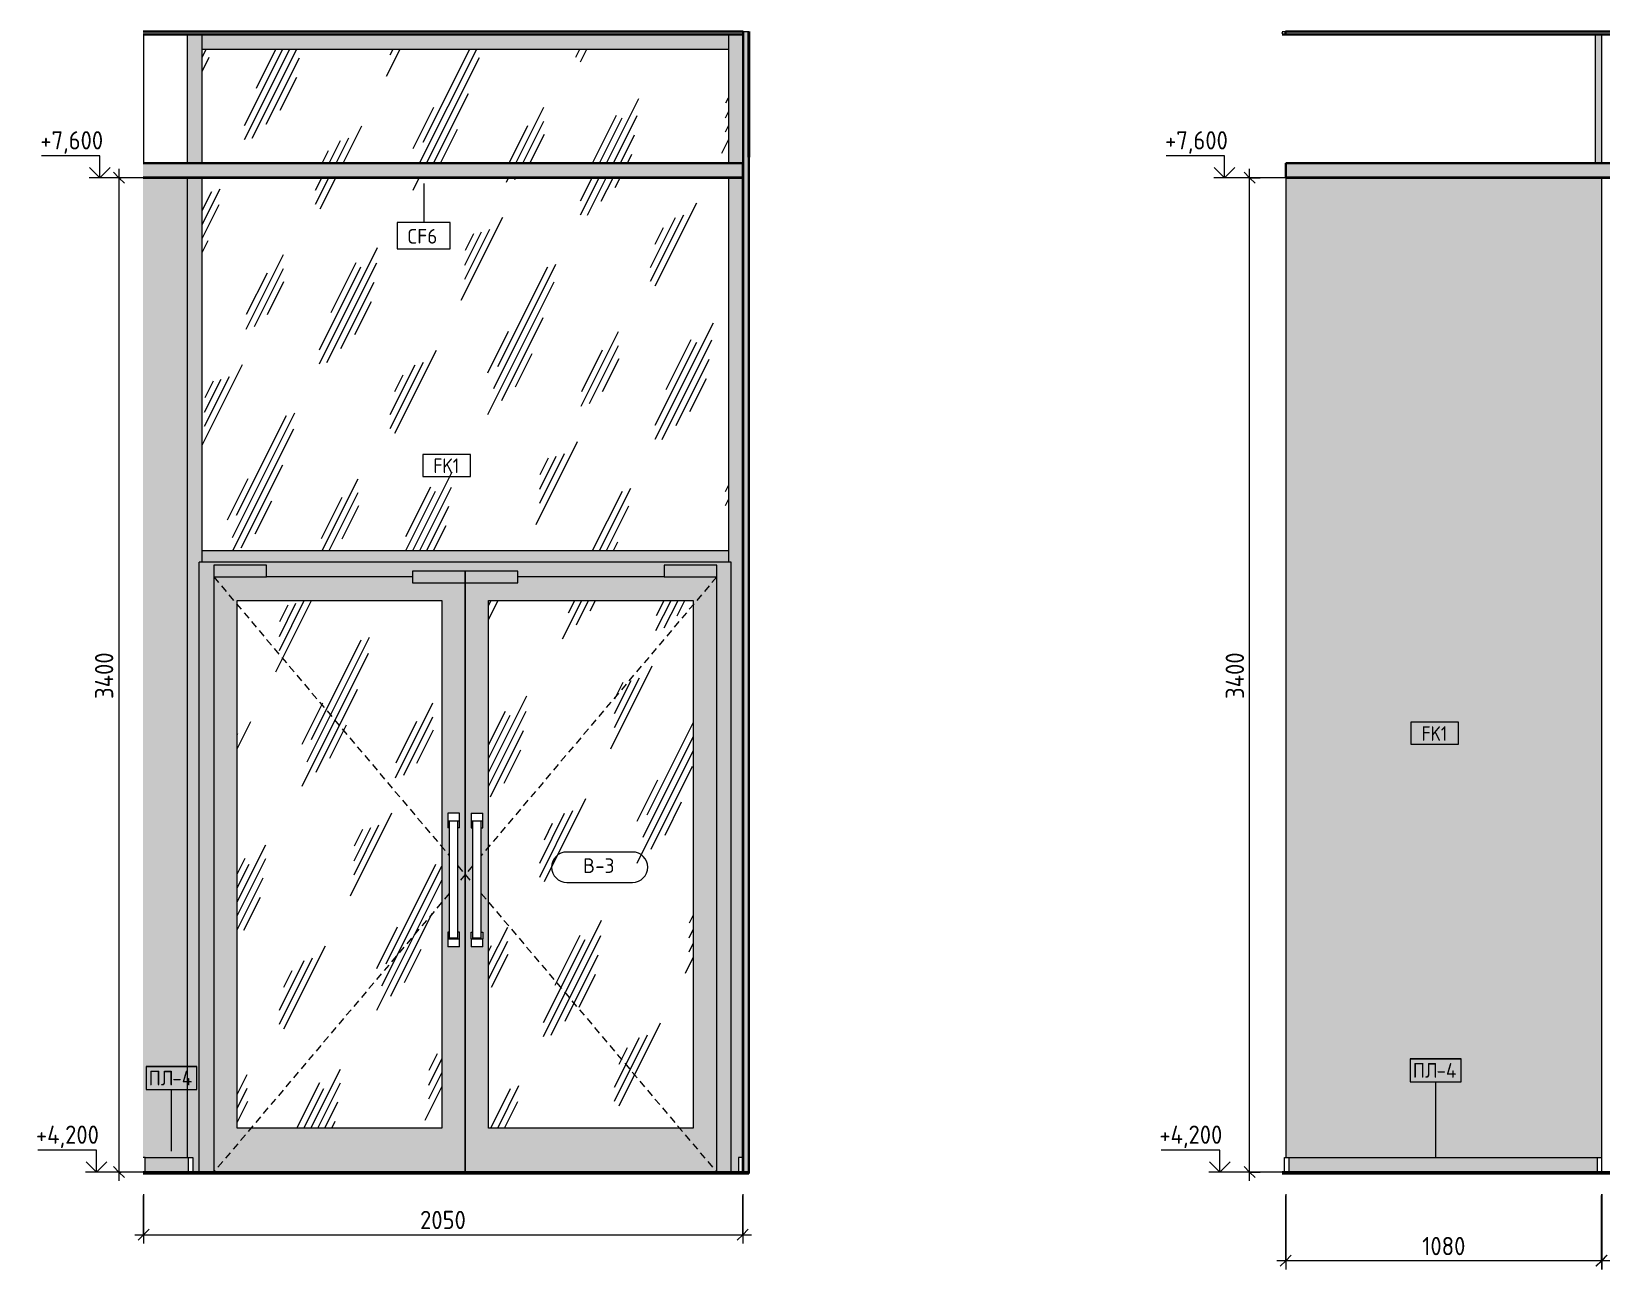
# Model space of a CAD drawing. Header units: millimetres. Extents: x 81971 to 140149, y -1987 to 13800.
# Drawn here: x 114543 to 119914, y 3867 to 8100 of the extents above; entities that cross this region are included whole.
import ezdxf

# ---------------------------------------------------------------- set-up
doc = ezdxf.new("R2010")
doc.units = ezdxf.units.MM
doc.linetypes.add('200_ШТРИХ_ш1п0_6_', pattern=[40, 25, -15])
for name, color, linetype, lineweight in [('A-ANNO-DIMS', 7, 'Continuous', 9), ('A-ANNO-DIMS-25', 7, 'Continuous', 9), ('A-CLNG-IDEN', 7, 'Continuous', 9), ('A-DOOR', 7, 'Continuous', 9), ('A-DOOR-4', 7, '200_ШТРИХ_ш1п0_6_', 9), ('A-DOOR-IDEN', 7, 'Continuous', 9), ('A-FLOR', 7, 'Continuous', 9), ('A-GENM', 7, 'Continuous', 9), ('A-GENM-IDEN', 7, 'Continuous', 9), ('A-GLAZ-CURT', 7, 'Continuous', 9), ('A-GLAZ-CWMG', 7, 'Continuous', 9), ('A-WALL-IDEN', 7, 'Continuous', 9), ('A-WALL-PATT', 7, 'Continuous', 9), ('G-ANNO-DIMS', 7, 'Continuous', 9), ('G-ANNO-DIMS-1', 7, 'Continuous', 20), ('I-WALL', 7, 'Continuous', 9)]:
    doc.layers.add(name, color=color, linetype=linetype, lineweight=lineweight)
for name, color, linetype, lineweight, true_color in [('A-CLNG-1', 7, 'Continuous', 9, 0x787878), ('A-CLNG-FNSH-1', 7, 'Continuous', 30, 0x3c3c3c), ('A-FLOR-FNSH-1', 7, 'Continuous', 30, 0x3c3c3c), ('A-FLOR-FNSH-2', 7, 'Continuous', 40, 0x3c3c3c), ('A-WALL-5', 7, 'Continuous', 30, 0x3c3c3c), ('A-WALL-FNSH-3', 7, 'Continuous', 30, 0x3c3c3c), ('I-WALL-1', 7, 'Continuous', 9, 0x787878)]:
    doc.layers.add(name, color=color, linetype=linetype, lineweight=lineweight, true_color=true_color)
doc.styles.add('GOST Common_1', font='GOST_Common.ttf', dxfattribs={"width": 0.9, "height": 50})
doc.styles.add('GOST Common_2', font='GOST_Common.ttf', dxfattribs={"height": 50})
doc.styles.add('ISOCPEUR_1', font='isocpeur.ttf', dxfattribs={"width": 0.9, "height": 62.5})
doc.dimstyles.new('ISO-2_5_0_9К_БОЛЬШОЙ_1', dxfattribs={"dimscale": 304.8, "dimtxt": 62.248823, "dimasz": 0.123031, "dimexe": 0.098425, "dimexo": 0.246063, "dimgap": 0, "dimtad": 1, "dimdec": 0, "dimrnd": 10, "dimzin": 0, "dimdsep": 46, "dimtxsty": 'ISOCPEUR_1', "dimblk1": 'OBLIQUE', "dimblk2": 'OBLIQUE', "dimsah": 1, "dimcen": 0.09, "dimdle": 0.098425, "dimazin": 0, "dimtfac": 1, "dimtdec": 4, "dimtix": 1, "dimtmove": 0, "dimatfit": 3, "dimfxl": 1, "dimtvp": 1, "dimtolj": 1, "dimtzin": 0, "dimarcsym": 2})
pattern_1 = [(63.435, (-12157.75, 31.75), (-255.583, 766.747), [317.5, -190.5, 317.5, -190.5, -403.903]), (63.435, (-12157.75, 31.75), (-255.583, 766.747), [-1016, 127, -276.903]), (63.435, (-12173.6, 47.6), (-255.583, 766.747), [254, -317.5, 190.5, -190.5, -467.403]), (63.435, (-12173.6, 47.6), (-255.583, 766.747), [-952.5, 222.25, -245.153]), (63.435, (-12173.6, 95.25), (-255.583, 766.747), [190.5, -381, 127, -190.5, -530.903]), (63.435, (-12173.6, 95.25), (-255.583, 766.747), [-889, 285.75, -245.153]), (63.435, (-12126, 47.6), (-255.583, 766.747), [190.5, -381, 158.75, -6404.65]), (63.435, (-12078.4, 95.25), (-255.583, 766.747), [95.25, -476.25, 63.5, -6499.9]), (63.435, (-12157.75, 174.6), (-255.583, 766.747), [63.5, -476.25, 63.5, -254, -562.653]), (63.435, (-12157.75, 174.6), (-255.583, 766.747), [-857.25, 158.75, -403.903]), (63.435, (-11872, 127), (-255.583, 766.747), [317.5, -476.25, 381, -251.503]), (63.435, (-11872, 79.4), (-255.583, 766.747), [444.5, -317.5, 476.25, -188.003]), (63.435, (-11840.25, 95.25), (-255.583, 766.747), [508, -254, 381, -276.903]), (63.435, (-11792.6, 142.9), (-255.583, 766.747), [317.5, -444.5, 254, -403.903]), (63.435, (-11840.25, 238.1), (-255.583, 766.747), [158.75, -635, 190.5, -435.653]), (63.435, (-11745, 190.5), (-255.583, 766.747), [127, -635, 127, -530.903])]

# ---------------------------------------------------------------- blocks, each defined once
blk = doc.blocks.new('Плинтус - Плинтус светлый _сад_-32863655-Развертки 2_51-2')
at = {"layer": 'A-GENM'}
for p, q in [((-13385, 4250), (-13392.1, 4250)), ((-13385, 4200), (-13385, 4250)), ((-13392.1, 4200), (-13385, 4200))]:
    blk.add_line(p, q, dxfattribs=at)
blk = doc.blocks.new('Плинтус - Плинтус светлый _сад_-32863657-Развертки 2_51-2')
at = {"layer": 'A-GENM'}
blk.add_hatch(color=256, dxfattribs=at).paths.add_polyline_path([(-13236.2, 4200), (-13236.2, 4250), (-13385, 4250), (-13385, 4200), (-13240, 4200)])
for p, q in [((-13385, 4250), (-13236.2, 4250)), ((-13236.2, 4250), (-13221.2, 4250)), ((-13236.2, 4200), (-13236.2, 4250)), ((-13221.2, 4250), (-13221.2, 4200))]:
    blk.add_line(p, q, dxfattribs=at)
blk = doc.blocks.new('Плинтус - Плинтус светлый _сад_-32863659-Развертки 2_51-2')
at = {"layer": 'A-GENM'}
for p, q in [((-11340, 4250), (-11355, 4250)), ((-11355, 4250), (-11355, 4200)), ((-11340, 4200), (-11340, 4250)), ((-11355, 4200), (-11340, 4200))]:
    blk.add_line(p, q, dxfattribs=at)
blk = doc.blocks.new('Дверь_Витражная_остекление_ - ВВ-7 остекление-32349468-Развертки 2_51-2')
at = {"layer": 'A-DOOR'}
for points in [[(-11430, 4200), (-11380, 4200), (-11380, 6285), (-13200, 6285), (-13200, 4200), (-13150, 4200), (-13150, 6275), (-12970, 6275), (-12970, 6235), (-12470, 6235), (-12470, 6255), (-12110, 6255), (-12110, 6235), (-11610, 6235), (-11610, 6275), (-11430, 6275), (-11430, 4350)], [(-12970, 6235), (-12970, 6275), (-13150, 6275), (-13150, 6235), (-13070, 6235)], [(-12356, 6215), (-12290, 6215), (-12290, 6255), (-12470, 6255), (-12470, 6215), (-12370, 6215)], [(-12110, 6215), (-12110, 6255), (-12290, 6255), (-12290, 6215), (-12210, 6215)], [(-11610, 6235), (-11430, 6235), (-11430, 6275), (-11610, 6275)]]:
    blk.add_hatch(color=256, dxfattribs=at).paths.add_polyline_path(points)
h = blk.add_hatch(color=256, dxfattribs=at)
h.paths.add_polyline_path([(-13139.6, 4202), (-12290, 4202), (-12290, 6215), (-12470, 6215), (-12470, 6235), (-13150, 6235), (-13150, 4202), (-13148.9, 4202)])
h.paths.add_polyline_path([(-12370, 4350), (-13070, 4350), (-13070, 6155), (-12370, 6155), (-12370, 4682.9)])
h.paths.add_polyline_path([(-12350, 4970), (-12350, 5020), (-12345, 5020), (-12345, 5377.5), (-12350, 5377.5), (-12350, 5427.5), (-12310, 5427.5), (-12310, 5377.5), (-12315, 5377.5), (-12315, 5020), (-12310, 5020), (-12310, 4970), (-12349.3, 4970)])
h = blk.add_hatch(color=256, dxfattribs=at)
h.paths.add_polyline_path([(-11430, 4200), (-11430, 6235), (-12110, 6235), (-12110, 6215), (-12290, 6215), (-12290, 4202), (-11481.2, 4202), (-11481.2, 4200)])
h.paths.add_polyline_path([(-11838, 4350), (-12210, 4350), (-12210, 6155), (-11510, 6155), (-11510, 4350)])
h.paths.add_polyline_path([(-12270, 4970), (-12270, 5020), (-12265, 5020), (-12265, 5377.5), (-12270, 5377.5), (-12270, 5427.5), (-12230, 5427.5), (-12230, 5377.5), (-12235, 5377.5), (-12235, 5020), (-12230, 5020), (-12230, 4970), (-12269.3, 4970)])
h = blk.add_hatch(dxfattribs=at)
h.set_pattern_fill('FP_21', color=256, style=0, pattern_type=2)
h.set_pattern_definition(pattern_1)
h.paths.add_polyline_path([(-12615, 4350), (-12370, 4350), (-12370, 6155), (-13070, 6155), (-13070, 4350), (-12874.1, 4350)])
h = blk.add_hatch(dxfattribs=at)
h.set_pattern_fill('FP_21', color=256, style=0, pattern_type=2)
h.set_pattern_definition(pattern_1)
h.paths.add_polyline_path([(-12097, 4350), (-11510, 4350), (-11510, 6155), (-12210, 6155), (-12210, 4350)])
for p, q in [((-13200, 4200), (-13200, 6285)), ((-11380, 6285), (-13200, 6285)), ((-11380, 4200), (-11380, 6285)), ((-12970, 6275), (-13150, 6275)), ((-13150, 6275), (-13150, 6235)), ((-13150, 6235), (-13150, 4202)), ((-13150, 6235), (-12970, 6235)), ((-12970, 6235), (-12970, 6275)), ((-12470, 6235), (-12970, 6235)), ((-12470, 6255), (-12470, 6215)), ((-12290, 6255), (-12470, 6255)), ((-12110, 6255), (-12290, 6255)), ((-12290, 6255), (-12290, 6215)), ((-12290, 6215), (-12290, 6255)), ((-12110, 6215), (-12110, 6255)), ((-11610, 6235), (-12110, 6235)), ((-11430, 6275), (-11610, 6275)), ((-11610, 6275), (-11610, 6235)), ((-11610, 6235), (-11430, 6235)), ((-11430, 6235), (-11430, 6275)), ((-11430, 4200), (-11430, 6235)), ((-12470, 6215), (-12290, 6215)), ((-12290, 6215), (-12290, 4202)), ((-12290, 6215), (-12110, 6215)), ((-12290, 4202), (-12290, 6215)), ((-13070, 4350), (-13070, 6155)), ((-13070, 6155), (-12370, 6155)), ((-12370, 6155), (-12370, 4350)), ((-12210, 4350), (-12210, 6155)), ((-12210, 6155), (-11510, 6155)), ((-11510, 6155), (-11510, 4350)), ((-12350, 5427.5), (-12350, 5400)), ((-12310, 5427.5), (-12350, 5427.5)), ((-12310, 5400), (-12310, 5427.5)), ((-12270, 5427.5), (-12270, 5400)), ((-12270, 5427.5), (-12230, 5427.5)), ((-12230, 5400), (-12230, 5427.5)), ((-12310, 5400), (-12350, 5400)), ((-12350, 5400), (-12350, 5377.5)), ((-12345, 5377.5), (-12350, 5377.5)), ((-12345, 5400), (-12345, 5000)), ((-12315, 5000), (-12315, 5400)), ((-12310, 5377.5), (-12315, 5377.5)), ((-12310, 5377.5), (-12310, 5400)), ((-12230, 5400), (-12270, 5400)), ((-12270, 5400), (-12270, 5377.5)), ((-12270, 5377.5), (-12265, 5377.5)), ((-12265, 5400), (-12265, 5000)), ((-12235, 5000), (-12235, 5400)), ((-12235, 5377.5), (-12230, 5377.5)), ((-12230, 5377.5), (-12230, 5400)), ((-12345, 5020), (-12350, 5020)), ((-12350, 5020), (-12350, 4997.5)), ((-12350, 4997.5), (-12350, 4970)), ((-12350, 4997.5), (-12310, 4997.5)), ((-12315, 5000), (-12345, 5000)), ((-12310, 5020), (-12315, 5020)), ((-12310, 4997.5), (-12310, 5020)), ((-12310, 4970), (-12310, 4997.5)), ((-12270, 4997.5), (-12270, 5020)), ((-12270, 5020), (-12265, 5020)), ((-12270, 4997.5), (-12270, 4970)), ((-12270, 4997.5), (-12230, 4997.5)), ((-12235, 5000), (-12265, 5000)), ((-12235, 5020), (-12230, 5020)), ((-12230, 5020), (-12230, 4997.5)), ((-12230, 4970), (-12230, 4997.5)), ((-12310, 4970), (-12350, 4970)), ((-12230, 4970), (-12270, 4970)), ((-12370, 4350), (-13070, 4350)), ((-11510, 4350), (-12210, 4350))]:
    blk.add_line(p, q, dxfattribs=at)
at = {"layer": 'A-DOOR-4'}
for p, q in [((-13150, 6235), (-12345, 5282.6)), ((-11430, 6235), (-12235, 5282.6)), ((-12315, 5247.1), (-12290, 5217.5)), ((-12290, 5217.5), (-12315, 5187.9)), ((-12265, 5247.1), (-12290, 5217.5)), ((-12290, 5217.5), (-12265, 5187.9)), ((-12345, 5152.4), (-13148.3, 4202)), ((-12235, 5152.4), (-11430, 4200))]:
    blk.add_line(p, q, dxfattribs=at)
blk = doc.blocks.new('Прямоугольный импост - Импост структурный с накладкой - 160мм Темный-32310142-Развертки 2_51-2')
at = {"layer": 'A-GLAZ-CWMG'}
blk.add_hatch(color=256, dxfattribs=at).paths.add_polyline_path([(-11355, 4200), (-11355, 4250), (-11341, 4250), (-11341, 6300), (-11390, 6300), (-11390, 6285), (-11380, 6285), (-11380, 4200)])
blk.add_line((-11390, 6300), (-11390, 6285), dxfattribs=at)
blk = doc.blocks.new('Прямоугольный импост - Импост структурный с накладкой - 160мм Темный-32470440-Развертки 2_51-2')
at = {"layer": 'A-GLAZ-CWMG'}
h = blk.add_hatch(color=256, dxfattribs=at)
h.paths.add_polyline_path([(-13240, 6300), (-13190, 6300), (-13190, 7600), (-13240, 7600), (-13240, 7123.7)])
h.paths.add_polyline_path([(-13200, 7650), (-13190, 7650), (-13190, 8090), (-13240, 8090), (-13240, 7650)])
for p, q in [((-13190, 7650), (-13190, 8090)), ((-13190, 6300), (-13190, 7600))]:
    blk.add_line(p, q, dxfattribs=at)
blk = doc.blocks.new('Системная панель - Стекло - 40мм-32470441-Развертки 2_51-2')
at = {"layer": 'A-GLAZ-CURT'}
h = blk.add_hatch(dxfattribs=at)
h.set_pattern_fill('FP_21', color=256, style=0, pattern_type=2)
h.set_pattern_definition(pattern_1)
h.paths.add_polyline_path([(-12356, 6325), (-11390, 6325), (-11390, 7600), (-13190, 7600), (-13190, 6325)])
h.paths.add_polyline_path([(-13190, 7650), (-11390, 7650), (-11390, 8040), (-13190, 8040)])
blk = doc.blocks.new('Прямоугольный импост - Импост структурный с накладкой - 160мм Темный-32470442-Развертки 2_51-2')
at = {"layer": 'A-GLAZ-CWMG'}
h = blk.add_hatch(color=256, dxfattribs=at)
h.paths.add_polyline_path([(-11341, 6300), (-11341, 7600), (-11390, 7600), (-11390, 6300), (-11380, 6300)])
h.paths.add_polyline_path([(-11341, 7650), (-11340, 7650), (-11340, 8090), (-11390, 8090), (-11390, 7650), (-11380, 7650)])
for p, q in [((-11390, 8090), (-11390, 7650)), ((-11390, 7600), (-11390, 6300))]:
    blk.add_line(p, q, dxfattribs=at)
blk = doc.blocks.new('Прямоугольный импост - Импост структурный с накладкой - 160мм Темный-32348142-Развертки 2_51-2')
at = {"layer": 'A-GLAZ-CWMG'}
blk.add_hatch(color=256, dxfattribs=at).paths.add_polyline_path([(-13221.2, 4200), (-13200, 4200), (-13200, 6285), (-13190, 6285), (-13190, 6300), (-13240, 6300), (-13240, 4250), (-13221.2, 4250), (-13221.2, 4209.4)])
blk.add_line((-13190, 6285), (-13190, 6300), dxfattribs=at)
blk = doc.blocks.new('Прямоугольный импост - Импост структурный с накладкой - 160мм Темный-31920698-Развертки 2_51-2')
at = {"layer": 'A-GLAZ-CWMG'}
blk.add_hatch(color=256, dxfattribs=at).paths.add_polyline_path([(-12290, 6285), (-11390, 6285), (-11390, 6325), (-13190, 6325), (-13190, 6285), (-12340, 6285)])
for p, q in [((-13190, 6285), (-13190, 6325)), ((-13190, 6325), (-11390, 6325)), ((-11390, 6325), (-11390, 6285))]:
    blk.add_line(p, q, dxfattribs=at)
blk = doc.blocks.new('Прямоугольный импост - Импост структурный с накладкой - 160мм Темный-31920696-Развертки 2_51-2')
at = {"layer": 'A-GLAZ-CWMG'}
blk.add_hatch(color=256, dxfattribs=at).paths.add_polyline_path([(-11390, 8040), (-11390, 8090), (-13190, 8090), (-13190, 8040), (-12356, 8040)])
for p, q in [((-13190, 8040), (-13190, 8090)), ((-11390, 8090), (-11390, 8040)), ((-13190, 8040), (-11390, 8040))]:
    blk.add_line(p, q, dxfattribs=at)
blk = doc.blocks.new('Плинтус - Плинтус светлый _сад_-32863659-Развертки 2_51-3')
at = {"layer": 'A-GENM'}
blk.add_hatch(color=256, dxfattribs=at).paths.add_polyline_path([(-98468, 4200), (-97413, 4200), (-97413, 4250), (-98468, 4250)])
for p, q in [((-98483, 4200), (-98483, 4250)), ((-98483, 4250), (-98468, 4250)), ((-98468, 4250), (-97413, 4250)), ((-98468, 4250), (-98468, 4200)), ((-97413, 4250), (-97399, 4250)), ((-97413, 4200), (-97413, 4250))]:
    blk.add_line(p, q, dxfattribs=at)
blk = doc.blocks.new('Высотные отметки - Стрелка_Верх-17668718-Развертки 2_51-2')
at = {"layer": 'G-ANNO-DIMS'}
for p, q in [((-13539.7, 7675), (-13739.7, 7675)), ((-13539.7, 7600), (-13539.7, 7675)), ((-13501.8, 7600), (-13576.8, 7600))]:
    blk.add_line(p, q, dxfattribs=at)
at = {"layer": 'G-ANNO-DIMS-1'}
for q in [(-13575, 7635.4), (-13504.3, 7635.4)]:
    blk.add_line((-13539.7, 7600), q, dxfattribs=at)
blk = doc.blocks.new('М_стена_0001 - Типоразмер_без рамки-25382661-Развертки 2_51-2')
at = {"layer": 'A-WALL-IDEN'}
for p, q in [((-12272.4, 6653.8), (-12435.6, 6653.8)), ((-12435.6, 6653.8), (-12435.6, 6578.8)), ((-12272.4, 6578.8), (-12272.4, 6653.8)), ((-12435.6, 6578.8), (-12272.4, 6578.8))]:
    blk.add_line(p, q, dxfattribs=at)
blk = doc.blocks.new('М_потолков - Марка_ Имя типа-25382930-Развертки 2_51-2')
at = {"layer": 'A-CLNG-IDEN'}
for p, q in [((-12341.4, 7446.8), (-12522.7, 7446.8)), ((-12522.7, 7446.8), (-12522.7, 7357.4)), ((-12341.4, 7357.4), (-12341.4, 7446.8)), ((-12522.7, 7357.4), (-12341.4, 7357.4))]:
    blk.add_line(p, q, dxfattribs=at)
blk = doc.blocks.new('Mark Reiling - Mark Reiling-26174330-Развертки 2_51-2')
at = {"layer": 'A-GENM-IDEN'}
for p, q in [((-13381.4, 4561.4), (-13381.4, 4482.6)), ((-13381.4, 4561.4), (-13207.9, 4561.4)), ((-13207.9, 4561.4), (-13381.4, 4561.4)), ((-13381.4, 4561.4), (-13381.4, 4482.6)), ((-13207.9, 4482.6), (-13207.9, 4561.4)), ((-13207.9, 4482.6), (-13207.9, 4561.4)), ((-13381.4, 4482.6), (-13207.9, 4482.6)), ((-13381.4, 4482.6), (-13207.9, 4482.6))]:
    blk.add_line(p, q, dxfattribs=at)
blk = doc.blocks.new('DIMBLOCK41-Развертки 2_51-2')
at = {"layer": 'A-ANNO-DIMS-25'}
for p, q in [((114842.1, 7630), (114842.1, 4170)), ((114842.9, 7600), (114812.1, 7600)), ((114842.1, 7600), (114850.3, 7600)), ((114845.3, 4200), (114812.1, 4200)), ((114842.1, 4200), (114850.3, 4200))]:
    blk.add_line(p, q, dxfattribs=at)
at = {"layer": 'A-ANNO-DIMS-25', "lineweight": 20}
for p, q in [((114842.1, 7600), (114823.4, 7618.8)), ((114842.1, 7600), (114860.9, 7581.2)), ((114842.1, 4200), (114823.4, 4218.7)), ((114842.1, 4200), (114860.9, 4181.2))]:
    blk.add_line(p, q, dxfattribs=at)
at = {"layer": 'A-ANNO-DIMS-25', "color": 0, "insert": (114760.5, 5818), "char_height": 62.5, "width": 196.802, "attachment_point": 1, "rotation": 90, "line_spacing_factor": 1.149209, "style": 'ISOCPEUR_1'}
blk.add_mtext('3400', dxfattribs=at)
blk = doc.blocks.new('_Oblique')
at = {"color": 0, "linetype": 'ByBlock', "lineweight": -2}
blk.add_line((-0.5, -0.5), (0.5, 0.5), dxfattribs=at)
blk = doc.blocks.new('DIMBLOCK42-Развертки 2_51-2')
at = {"layer": 'A-ANNO-DIMS-25'}
for p, q in [((114926.9, 4125), (114926.9, 3956)), ((114926.9, 3986), (114926.9, 4120)), ((116975.9, 4125), (116975.9, 3956)), ((116975.9, 3986), (116975.9, 4120)), ((114896.9, 3986), (117005.9, 3986))]:
    blk.add_line(p, q, dxfattribs=at)
at = {"layer": 'A-ANNO-DIMS-25', "lineweight": 20}
for p, q in [((114926.9, 3986), (114908.2, 3967.2)), ((114926.9, 3986), (114945.7, 4004.7)), ((116975.9, 3986), (116957.2, 3967.2)), ((116975.9, 3986), (116994.7, 4004.7))]:
    blk.add_line(p, q, dxfattribs=at)
at = {"layer": 'A-ANNO-DIMS-25', "color": 0, "insert": (115872.4, 4067.6), "char_height": 62.5, "width": 189.619, "attachment_point": 1, "line_spacing_factor": 1.149209, "style": 'ISOCPEUR_1'}
blk.add_mtext('2050', dxfattribs=at)
blk = doc.blocks.new('М_двери - Типоразмер_рамка-25223575-Развертки 2_51-2')
at = {"layer": 'A-DOOR-IDEN'}
for p, q in [((-11717.8, 5294.5), (-11942.6, 5294.5)), ((-11942.6, 5190.5), (-11717.8, 5190.5))]:
    blk.add_line(p, q, dxfattribs=at)
for centre, start, end in [((-11942.6, 5242.5), 90, 270), ((-11717.8, 5242.5), 270, 90)]:
    blk.add_arc(centre, 52, start, end, dxfattribs=at)
blk = doc.blocks.new('Высотные отметки - Стрелка_Верх-17668718-Развертки 2_51-3')
at = {"layer": 'G-ANNO-DIMS'}
for p, q in [((-98688, 7675), (-98888, 7675)), ((-98688, 7600), (-98688, 7675)), ((-98650.1, 7600), (-98725, 7600))]:
    blk.add_line(p, q, dxfattribs=at)
at = {"layer": 'G-ANNO-DIMS-1'}
for q in [(-98723.3, 7635.4), (-98652.6, 7635.4)]:
    blk.add_line((-98688, 7600), q, dxfattribs=at)
blk = doc.blocks.new('DIMBLOCK48-Развертки 2_51-3')
at = {"layer": 'A-ANNO-DIMS-25'}
for p, q in [((119913, 4125), (119913, 3866.7)), ((119913, 3896.7), (119913, 4120)), ((123852, 4125), (123852, 3866.7)), ((123852, 3896.7), (123852, 4120)), ((123852, 3896.7), (119913, 3896.7))]:
    blk.add_line(p, q, dxfattribs=at)
at = {"layer": 'A-ANNO-DIMS-25', "lineweight": 20}
for p, q in [((119913, 3896.7), (119894.3, 3878)), ((119913, 3896.7), (119931.8, 3915.5)), ((123852, 3896.7), (123833.3, 3878)), ((123852, 3896.7), (123870.8, 3915.5))]:
    blk.add_line(p, q, dxfattribs=at)
at = {"layer": 'A-ANNO-DIMS-25', "color": 0, "insert": (121800.5, 3978.4), "char_height": 62.5, "width": 196.802, "attachment_point": 1, "line_spacing_factor": 1.149209, "style": 'ISOCPEUR_1'}
blk.add_mtext('3940', dxfattribs=at)
blk = doc.blocks.new('DIMBLOCK51-Развертки 2_51-3')
at = {"layer": 'A-ANNO-DIMS-25'}
for p, q in [((118709.6, 4170), (118709.6, 7630)), ((118758, 7600), (118679.6, 7600)), ((118709.6, 7600), (118746.3, 7600)), ((118741.4, 4200), (118679.6, 4200)), ((118709.6, 4200), (118746.3, 4200))]:
    blk.add_line(p, q, dxfattribs=at)
at = {"layer": 'A-ANNO-DIMS-25', "lineweight": 20}
for p, q in [((118709.6, 7600), (118690.8, 7618.8)), ((118709.6, 7600), (118728.3, 7581.2)), ((118709.6, 4200), (118690.8, 4218.7)), ((118709.6, 4200), (118728.3, 4181.2))]:
    blk.add_line(p, q, dxfattribs=at)
at = {"layer": 'A-ANNO-DIMS-25', "color": 0, "insert": (118627.9, 5818), "char_height": 62.5, "width": 196.802, "attachment_point": 1, "rotation": 90, "line_spacing_factor": 1.149209, "style": 'ISOCPEUR_1'}
blk.add_mtext('3400', dxfattribs=at)
blk = doc.blocks.new('Mark Reiling - Mark Reiling-26174330-Развертки 2_51-3')
at = {"layer": 'A-GENM-IDEN'}
for p, q in [((-98052.7, 4587.8), (-98052.7, 4509)), ((-98052.7, 4587.8), (-97879.2, 4587.8)), ((-97879.2, 4587.8), (-98052.7, 4587.8)), ((-98052.7, 4587.8), (-98052.7, 4509)), ((-97879.2, 4509), (-97879.2, 4587.8)), ((-97879.2, 4509), (-97879.2, 4587.8)), ((-98052.7, 4509), (-97879.2, 4509)), ((-98052.7, 4509), (-97879.2, 4509))]:
    blk.add_line(p, q, dxfattribs=at)
blk = doc.blocks.new('М_стена_0001 - Типоразмер_без рамки-25382661-Развертки 2_51-3')
at = {"layer": 'A-WALL-IDEN'}
for p, q in [((-95260.8, 5963.1), (-95424.1, 5963.1)), ((-95424.1, 5963.1), (-95424.1, 5888.1)), ((-95260.8, 5888.1), (-95260.8, 5963.1)), ((-95424.1, 5888.1), (-95260.8, 5888.1))]:
    blk.add_line(p, q, dxfattribs=at)
blk = doc.blocks.new('DIMBLOCK54-Развертки 2_51-3')
at = {"layer": 'A-ANNO-DIMS-25'}
for p, q in [((118833, 4125), (118833, 3866.7)), ((118833, 3896.7), (118833, 4120)), ((119914, 4125), (119914, 3866.7)), ((119914, 3896.7), (119914, 4120)), ((119944, 3896.7), (118803, 3896.7))]:
    blk.add_line(p, q, dxfattribs=at)
at = {"layer": 'A-ANNO-DIMS-25', "lineweight": 20}
for p, q in [((118833, 3896.7), (118814.3, 3878)), ((118833, 3896.7), (118851.8, 3915.5)), ((119914, 3896.7), (119895.3, 3878)), ((119914, 3896.7), (119932.8, 3915.5))]:
    blk.add_line(p, q, dxfattribs=at)
at = {"layer": 'A-ANNO-DIMS-25', "color": 0, "insert": (119299.9, 3978.4), "char_height": 62.5, "width": 176.691, "attachment_point": 1, "line_spacing_factor": 1.149209, "style": 'ISOCPEUR_1'}
blk.add_mtext('1080', dxfattribs=at)

msp = doc.modelspace()

# ---------------------------------------------------------------- hatches: boundary and pattern name
at = {"layer": 'A-CLNG-1'}
for points in [[(115960.9, 8090), (116976.9, 8090), (116976.9, 8100), (114924.8, 8100), (114924.8, 8090), (115116.9, 8090)], [(130017, 8090), (132322, 8090), (132322, 8100), (118832, 8100), (118832, 8090), (129987, 8090)], [(114924.8, 7600), (116975.9, 7600), (116975.9, 7650), (114924.8, 7650)], [(125581.8, 7600), (132321, 7600), (132321, 7650), (118833, 7650), (118833, 7600), (123891.6, 7600)]]:
    msp.add_hatch(color=256, dxfattribs=at).paths.add_polyline_path(points)
at = {"layer": 'A-FLOR'}
msp.add_hatch(color=256, dxfattribs=at).paths.add_polyline_path([(115946.9, 4200), (116835.7, 4200), (116835.7, 4202), (115166.9, 4202), (115166.9, 4200), (115940.6, 4200)])
at = {"layer": 'A-WALL-PATT'}
h = msp.add_hatch(color=256, dxfattribs=at)
h.paths.add_polyline_path([(119912.7, 4250), (119913, 4250), (119913, 7600), (119893, 7600), (119893, 4250), (119899, 4250)])
h.paths.add_polyline_path([(119913, 7650), (119913, 8090), (119893, 8090), (119893, 7650)])
for points in [[(114924.8, 4250), (115076.9, 4250), (115076.9, 7600), (114924.8, 7600), (114924.8, 4487)], [(119719, 4250), (119893, 4250), (119893, 7600), (118833, 7600), (118833, 4250), (119692.6, 4250)]]:
    msp.add_hatch(color=256, dxfattribs=at).paths.add_polyline_path(points)
at = {"layer": 'I-WALL'}
msp.add_hatch(color=256, dxfattribs=at).paths.add_polyline_path([(114924.8, 7650), (114926.9, 7650), (114926.9, 8090), (114924.8, 8090), (114924.8, 7908.3)])
at = {"layer": 'I-WALL-1'}
h = msp.add_hatch(dxfattribs=at)
h.set_pattern_fill('FP_20', color=256, style=0, pattern_type=2)
h.set_pattern_definition([(0, (116095.687, 0), (30.48, 7.62), [2.515, -20.345, 2.515, -20.345, -121.92]), (0, (116095.687, 0), (30.48, 7.62), [-45.72, 2.515, -43.205, 2.515, -20.345, -53.34]), (0, (116095.687, 0), (30.48, 7.62), [-114.3, 2.515, -12.725, 2.515, -35.585]), (120, (116107.117, 3.81), (-21.8391136, 22.586454), [2.515, -20.345, 2.515, -20.345, -121.92]), (120, (116107.117, 3.81), (-21.8391136, 22.586454), [-45.72, 2.515, -43.205, 2.515, -20.345, -53.34]), (120, (116107.117, 3.81), (-21.8391136, 22.586454), [-114.3, 2.515, -12.725, 2.515, -35.585]), (240, (116110.927, 19.05), (-8.6408864, -30.206454), [2.515, -20.345, 2.515, -20.345, -121.92]), (240, (116110.927, 19.05), (-8.6408864, -30.206454), [-45.72, 2.515, -43.205, 2.515, -20.345, -53.34]), (240, (116110.927, 19.05), (-8.6408864, -30.206454), [-114.3, 2.515, -12.725, 2.515, -35.585])])
h.paths.add_polyline_path([(116976.9, 4200), (116996.9, 4200), (116996.9, 8100), (116976.9, 8100), (116976.9, 5171.1)])
h = msp.add_hatch(dxfattribs=at)
h.set_pattern_fill('FP_24', color=256, style=0, pattern_type=2)
h.set_pattern_definition([(0, (217312.032, 0), (30.48, 7.62), [2.515, -20.345, 2.515, -20.345, -121.92]), (0, (217312.032, 0), (30.48, 7.62), [-45.72, 2.515, -43.205, 2.515, -20.345, -53.34]), (0, (217312.032, 0), (30.48, 7.62), [-114.3, 2.515, -12.725, 2.515, -35.585]), (120, (217323.462, 3.81), (-21.8391136, 22.5864543), [2.515, -20.345, 2.515, -20.345, -121.92]), (120, (217323.462, 3.81), (-21.8391136, 22.5864543), [-45.72, 2.515, -43.205, 2.515, -20.345, -53.34]), (120, (217323.462, 3.81), (-21.8391136, 22.5864543), [-114.3, 2.515, -12.725, 2.515, -35.585]), (240, (217327.272, 19.05), (-8.6408864, -30.2064543), [2.515, -20.345, 2.515, -20.345, -121.92]), (240, (217327.272, 19.05), (-8.6408864, -30.2064543), [-45.72, 2.515, -43.205, 2.515, -20.345, -53.34]), (240, (217327.272, 19.05), (-8.6408864, -30.2064543), [-114.3, 2.515, -12.725, 2.515, -35.585])])
h.paths.add_polyline_path([(118832, 8090), (118832, 8100), (118821.1, 8100), (118821.1, 8090)])

# ---------------------------------------------------------------- linework, layer by layer
at = {"layer": 'A-CLNG-FNSH-1'}
for p, q in [((116976.9, 8100), (114924.8, 8100)), ((114924.8, 8090), (116976.9, 8090)), ((132322, 8100), (118832, 8100)), ((118832, 8100), (118832, 8090)), ((118832, 8090), (132322, 8090)), ((116975.9, 7650), (114924.8, 7650)), ((116975.9, 7600), (116975.9, 7650)), ((132321, 7650), (118833, 7650)), ((118833, 7650), (118833, 7600)), ((116975.9, 7601), (114924.8, 7601)), ((114924.8, 7600), (116975.9, 7600)), ((132321, 7601), (118833, 7601)), ((118833, 7600), (132321, 7600))]:
    msp.add_line(p, q, dxfattribs=at)
at = {"layer": 'A-CLNG-IDEN'}
msp.add_line((115884.9, 7580.2), (115884.9, 7446.8), dxfattribs=at)
at = {"layer": 'A-FLOR'}
for p, q in [((116976.9, 8100), (116996.9, 8100)), ((118821.1, 8100), (132342, 8100)), ((115166.9, 4202), (116835.7, 4202)), ((115166.9, 4200), (115166.9, 4202)), ((116835.7, 4202), (116835.7, 4200)), ((116997, 4195), (116996.9, 4195))]:
    msp.add_line(p, q, dxfattribs=at)
at = {"layer": 'A-FLOR-FNSH-1'}
for p, q in [((116976.9, 4200), (114924.8, 4200)), ((114924.8, 4195), (116996.9, 4195)), ((116996.9, 4195), (116996.9, 4200)), ((132342, 4200), (118821.1, 4200)), ((118821.1, 4195), (132342, 4195))]:
    msp.add_line(p, q, dxfattribs=at)
at = {"layer": 'A-FLOR-FNSH-2'}
for p, q in [((116997, 8100), (116996.9, 8100)), ((116996.9, 8100), (116996.9, 7670)), ((116996.9, 7670), (116997, 7670))]:
    msp.add_line(p, q, dxfattribs=at)
at = {"layer": 'A-GENM-IDEN'}
for p, q in [((115022.2, 4271.1), (115022.2, 4481.6)), ((119346.1, 4247.9), (119346.1, 4507.9))]:
    msp.add_line(p, q, dxfattribs=at)
at = {"layer": 'A-WALL-5'}
for p, q in [((116976.9, 8100), (116976.9, 7650)), ((116996.9, 4200), (116996.9, 8100)), ((118821.1, 8090), (118832, 8090)), ((118832, 8100), (118832, 8100.3)), ((116976.9, 4200), (116996.9, 4200))]:
    msp.add_line(p, q, dxfattribs=at)
at = {"layer": 'A-WALL-FNSH-3'}
for p, q in [((116976.9, 7650), (116975.9, 7650)), ((116976.9, 4200), (116976.9, 7650)), ((116975.9, 7600), (116975.9, 4200))]:
    msp.add_line(p, q, dxfattribs=at)
at = {"layer": 'G-ANNO-DIMS'}
for p, q in [((114991.8, 7600), (114777.3, 7600)), ((118924.4, 7600), (118624.1, 7600)), ((115022.4, 4200), (114765.1, 4200)), ((118884.3, 4200), (118607.5, 4200))]:
    msp.add_line(p, q, dxfattribs=at)
at = {"layer": 'I-WALL'}
for p, q in [((114926.9, 8090), (114926.9, 7650)), ((115076.9, 7650), (115076.9, 8090)), ((119893, 7650), (119893, 8090)), ((119913, 8090), (119913, 7650)), ((116996.9, 7670), (116996.9, 7670)), ((116996.9, 7670), (116996.9, 4194.8)), ((115076.9, 4250), (115076.9, 7600)), ((118833, 7600), (118833, 4250)), ((119913, 7600), (119913, 4200))]:
    msp.add_line(p, q, dxfattribs=at)

# ---------------------------------------------------------------- block references
at = {"layer": 'A-CLNG-IDEN'}
msp.add_blockref('М_потолков - Марка_ Имя типа-25382930-Развертки 2_51-2', (128316.9, 0), dxfattribs=at)
at = {"layer": 'A-DOOR'}
msp.add_blockref('Дверь_Витражная_остекление_ - ВВ-7 остекление-32349468-Развертки 2_51-2', (128316.9, 0), dxfattribs=at)
at = {"layer": 'A-DOOR-IDEN'}
msp.add_blockref('М_двери - Типоразмер_рамка-25223575-Развертки 2_51-2', (128316.9, 0), dxfattribs=at)
at = {"layer": 'A-GENM'}
for name, p in [('Плинтус - Плинтус светлый _сад_-32863655-Развертки 2_51-2', (128316.9, 0)), ('Плинтус - Плинтус светлый _сад_-32863657-Развертки 2_51-2', (128316.9, 0)), ('Плинтус - Плинтус светлый _сад_-32863659-Развертки 2_51-2', (128316.9, 0)), ('Плинтус - Плинтус светлый _сад_-32863659-Развертки 2_51-3', (217312, 0))]:
    msp.add_blockref(name, p, dxfattribs=at)
at = {"layer": 'A-GENM-IDEN'}
for name, p in [('Mark Reiling - Mark Reiling-26174330-Развертки 2_51-3', (217312, 0)), ('Mark Reiling - Mark Reiling-26174330-Развертки 2_51-2', (128316.9, 0))]:
    msp.add_blockref(name, p, dxfattribs=at)
at = {"layer": 'A-GLAZ-CURT'}
msp.add_blockref('Системная панель - Стекло - 40мм-32470441-Развертки 2_51-2', (128316.9, 0), dxfattribs=at)
at = {"layer": 'A-GLAZ-CWMG'}
for name in ['Прямоугольный импост - Импост структурный с накладкой - 160мм Темный-32470440-Развертки 2_51-2', 'Прямоугольный импост - Импост структурный с накладкой - 160мм Темный-31920696-Развертки 2_51-2', 'Прямоугольный импост - Импост структурный с накладкой - 160мм Темный-32470442-Развертки 2_51-2', 'Прямоугольный импост - Импост структурный с накладкой - 160мм Темный-32348142-Развертки 2_51-2', 'Прямоугольный импост - Импост структурный с накладкой - 160мм Темный-31920698-Развертки 2_51-2', 'Прямоугольный импост - Импост структурный с накладкой - 160мм Темный-32310142-Развертки 2_51-2']:
    msp.add_blockref(name, (128316.9, 0), dxfattribs=at)
at = {"layer": 'A-WALL-IDEN'}
for name, p in [('М_стена_0001 - Типоразмер_без рамки-25382661-Развертки 2_51-2', (128316.9, 0)), ('М_стена_0001 - Типоразмер_без рамки-25382661-Развертки 2_51-3', (214685, -225))]:
    msp.add_blockref(name, p, dxfattribs=at)
at = {"layer": 'G-ANNO-DIMS'}
for name, p in [('Высотные отметки - Стрелка_Верх-17668718-Развертки 2_51-2', (128316.9, 0)), ('Высотные отметки - Стрелка_Верх-17668718-Развертки 2_51-3', (217312, 0)), ('Высотные отметки - Стрелка_Верх-17668718-Развертки 2_51-2', (128304.8, -3400)), ('Высотные отметки - Стрелка_Верх-17668718-Развертки 2_51-3', (217295.4, -3400))]:
    msp.add_blockref(name, p, dxfattribs=at)

# ---------------------------------------------------------------- texts
at = {"layer": 'A-CLNG-IDEN', "insert": (115828.4, 7424.7), "char_height": 50, "width": 132.278, "attachment_point": 1, "style": 'GOST Common_2'}
msp.add_mtext('CF6', dxfattribs=at)
at = {"layer": 'A-DOOR-IDEN', "char_height": 50, "attachment_point": 1, "style": 'GOST Common_2'}
for s, insert, width in [('\\fGOST Common|b0|i0|c204|p34|;В', (116429.9, 5272.8), 50.105), ('-3', (116471.2, 5272.8), 86.181)]:
    msp.add_mtext(s, dxfattribs=dict(at, insert=insert, width=width))
at = {"layer": 'A-GENM-IDEN', "char_height": 50, "attachment_point": 1, "style": 'GOST Common_2'}
for s, insert, width in [('ПЛ', (119267.6, 4572.8), 98.207), ('-4', (119348.6, 4572.8), 94.198), ('ПЛ', (114943.7, 4546.5), 98.207), ('-4', (115024.7, 4546.5), 94.198)]:
    msp.add_mtext(s, dxfattribs=dict(at, insert=insert, width=width))
at = {"layer": 'A-WALL-IDEN', "char_height": 50, "width": 111.835, "attachment_point": 1, "style": 'GOST Common_1'}
for insert in [(115918.1, 6640.2), (119297.7, 5724.5)]:
    msp.add_mtext('FK1', dxfattribs=dict(at, insert=insert))

# ---------------------------------------------------------------- dimensions: what is measured, and where the dimension line sits
at = {"layer": 'A-ANNO-DIMS'}
dim = msp.add_linear_dim(base=(114842.1, 4200), p1=(114917.9, 7600), p2=(114920.3, 4200), angle=90, dimstyle='ISO-2_5_0_9К_БОЛЬШОЙ_1', override={"dimpost": '<>', "dimfxl": 3400.000824}, dxfattribs=at)
dim.commit()
dim.dimension.update_dxf_attribs({"geometry": 'DIMBLOCK41-Развертки 2_51-2', "text_midpoint": (114810.9, 5900)})
for base, p1, p2, override, picture, middle in [((116975.9, 3986), (114926.9, 4200), (116975.9, 4200), {"dimpost": '<>', "dimfxl": 2049.0002}, 'DIMBLOCK42-Развертки 2_51-2', (115951.4, 4017.2)), ((118833, 3896.7), (119914, 4200), (118833, 4200), {"dimpost": '<>', "dimfxl": 1081.000014}, 'DIMBLOCK54-Развертки 2_51-3', (119373.5, 3928)), ((119913, 3896.7), (123852, 4200), (119913, 4200), {"dimpost": '<>', "dimfxl": 3938.999926}, 'DIMBLOCK48-Развертки 2_51-3', (121882.5, 3928))]:
    dim = msp.add_linear_dim(base=base, p1=p1, p2=p2, dimstyle='ISO-2_5_0_9К_БОЛЬШОЙ_1', override=override, dxfattribs=at)
    dim.commit()
    dim.dimension.update_dxf_attribs({"geometry": picture, "text_midpoint": middle})

# ---------------------------------------------------------------- next in the draw order: texts
at = {"layer": 'G-ANNO-DIMS', "char_height": 62.5, "attachment_point": 1, "line_spacing_factor": 1.149209, "style": 'ISOCPEUR_1', "bg_fill": 3, "box_fill_scale": 1.25, "bg_fill_color": 256, "bg_fill_true_color": 13158600, "bg_fill_transparency": 0}
for s, insert, width in [('+7,600', (114573.6, 7759.2), 254.705), ('+7,600', (118420.5, 7759.2), 254.705), ('+4,200', (114558.6, 4359.2), 261.428), ('+4,200', (118401, 4359.2), 261.428)]:
    msp.add_mtext(s, dxfattribs=dict(at, insert=insert, width=width))

# ---------------------------------------------------------------- next in the draw order: dimensions: what is measured, and where the dimension line sits
at = {"layer": 'A-ANNO-DIMS'}
dim = msp.add_linear_dim(base=(118709.6, 7600), p1=(118816.4, 4200), p2=(118833, 7600), angle=90, dimstyle='ISO-2_5_0_9К_БОЛЬШОЙ_1', override={"dimpost": '<>', "dimfxl": 3400.040782}, dxfattribs=at)
dim.commit()
dim.dimension.update_dxf_attribs({"geometry": 'DIMBLOCK51-Развертки 2_51-3', "text_midpoint": (118678.3, 5900)})

doc.saveas('drawing.dxf')
